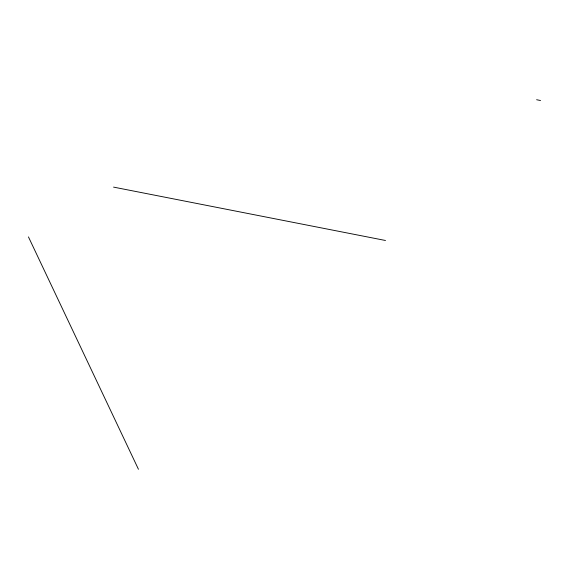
<?xml version="1.0" encoding="UTF-8"?>
<svg xmlns="http://www.w3.org/2000/svg" width="569" height="569" viewBox="0 0 569 569"><rect width="100%" height="100%" fill="white"/><g stroke="black" fill="none" stroke-linecap="round" stroke-linejoin="round"><path stroke-width="0.85" d="M113.558 187.116L385.498 240.488M536.617 99.724L540.55 100.521M28.45 236.903L138.452 469.276"/></g></svg>
